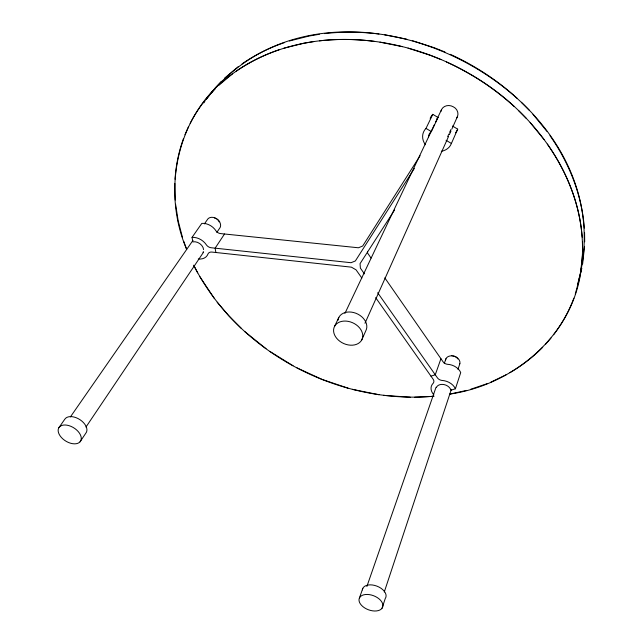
<?xml version="1.0" encoding="UTF-8"?>
<svg xmlns="http://www.w3.org/2000/svg" width="643" height="643" viewBox="0 0 643 643"><rect width="100%" height="100%" fill="white"/><g stroke="black" fill="none" stroke-linecap="round" stroke-linejoin="round"><path stroke-width="0.96" d="M466.641 390.397L449.706 394.111C513.709 384.892 573.46 335.14 581.2 268.79C591.89 187.177 536.262 110.66 467.365 72.579C396.715 32.198 300.747 24.241 232.493 73.832C177.564 112.083 160.798 189.187 186.671 249.396L183.745 241.334M174.856 183.408L175.226 200.069M577.655 284.037C632.439 90.623 331.619 -59.429 207.85 97.101M582.437 255.464L580.525 273.146M584.543 246.317L582.63 263.927M175.041 179.252C175.917 165.42 178.706 151.716 183.44 138.687M579.729 277.454L575.268 294.148M581.835 268.219L578.491 281.2M436.404 387.375A7.716 5.626 18.9 0 1 443.975 384.562A7.716 5.626 18.9 0 1 450.92 390.188L455.405 388.798L460.718 372.562A12.659 9.348 18.7 0 0 449.891 364.605L447.134 364.251A5.104 3.81 18.9 0 1 443.067 361.784L384.795 277.864M382.055 608.23A12.49 7.483 20.9 0 0 369.299 594.614A12.49 7.483 20.9 0 0 361.527 605.344A12.49 7.483 20.9 0 0 382.055 608.23L385.229 598.585A12.386 7.491 20.8 0 0 376.878 586.119A12.386 7.491 20.8 0 0 362.363 589.896M384.273 592.018L451.362 389.353M457.977 369.371L459.866 363.665M366.872 586.512L436.05 387.223M444.289 363.496L445.937 358.746M359.469 597.886L362.813 588.321M440.929 358.706L435.271 374.773L430.971 376.155M573.853 298.183C568.959 311.3 562.103 323.654 553.591 334.77M184.943 134.781L188.303 127.089M441.323 151.266A15.07 13.117 23.9 0 0 451.402 143.461L457.695 129.139L452.447 126.02M361.744 339.946A15.199 11.309 24.7 0 0 345.998 321.09A15.199 11.309 24.7 0 0 336.747 338.379A15.199 11.309 24.7 0 0 361.744 339.946L365.819 330.751A15.054 11.285 24.7 0 0 355.772 313.205A15.054 11.285 24.7 0 0 337.977 320.286M364.975 323.244L448.557 136.453M449.377 134.62L451.016 130.955M451.836 129.122L457.567 116.311M447.649 136.718L448.854 134.049M449.65 132.265L450.847 129.589M344.929 313.382L434.29 124.871M435.584 122.154L441.596 109.463M428.479 137.626A9.042 7.869 23.9 0 1 431.357 131.582L438.044 117.468L432.787 114.35A14.781 12.997 23.7 0 0 430.175 118.368M334.489 326.507L338.829 317.449M425.425 144.755L424.155 142.754A15.07 13.117 23.9 0 1 425.996 128.407L432.787 114.35M190.175 123.311C196.782 110.532 205.366 98.813 215.461 88.565M420.08 155.743L362.692 246.02L358.424 247.78L220.565 233.586A5.184 3.914 34.3 0 1 216.273 231.231L214.609 229.021A12.876 9.613 34.6 0 0 201.806 223.394L192.04 237.388L192.868 241.889A7.853 5.787 34.3 0 1 203.582 249.605M203.855 102.888L204.868 101.297M414.413 168.337L355.362 260.954L351.038 262.714L211.129 247.74A5.273 3.93 34 0 1 206.757 245.345L205.053 243.118A13.093 9.645 34.3 0 0 192.04 237.388M394.617 209.931L360.048 263.67L360.393 268.131L364.428 273.87M224.52 233.996L215.132 248.166L215.871 252.498M80.053 441.805A12.747 7.74 32 0 0 69.018 425.658A12.747 7.74 32 0 0 60.056 435.793A12.747 7.74 32 0 0 80.053 441.805L85.712 433.342A12.643 7.756 32.1 0 0 80.11 419.775A12.643 7.756 32.1 0 0 64.742 419.292L58.899 427.667M85.961 427.056L203.397 252.402M216.82 232.444L219.617 228.281A7.531 5.683 34.8 0 0 220.34 223.611L219.665 221.811A7.531 5.683 34.8 0 0 213.163 217.406A7.531 5.683 34.8 0 0 207.271 219.777L204.41 223.901M70.384 416.945L192.956 240.402M206.347 99.191L207.335 97.792M206.548 98.982L215.429 87.657L221.417 81.243M545.553 344.286L551.003 338.017M542.692 347.292C532.943 357.203 521.819 365.714 509.811 372.707M224.576 78.149L238.344 66.567M218.644 85.455L232.493 73.832M242.057 63.89C255.15 54.8 269.562 47.703 284.632 42.534M236.23 71.148C249.42 62.017 263.943 54.912 279.118 49.744M506.145 374.773L490.914 382.111M486.984 383.718L470.789 389.24M289.374 40.999L309.098 36.032L319.362 34.288M283.901 48.209L303.801 43.25L314.154 41.514M451.82 355.732L449.875 356.005A7.411 5.53 18.6 0 0 445.535 360.201M194.057 265.961C238.199 352.163 338.097 404.953 434.097 396.201M324.578 33.605C342.639 31.539 360.916 31.772 378.944 34.007M319.418 40.839C337.663 38.797 356.126 39.07 374.33 41.361M432.345 396.377L414.679 397.221M410.234 397.213L383.437 395.332M378.968 394.73L352.34 389.32M384.506 34.786L406.762 39.215M379.957 42.149L402.446 46.666M412.3 40.654L434.218 47.711L444.972 51.995M408.04 48.129L430.207 55.274L441.082 59.614M347.943 388.139L322.014 379.386L297.082 367.917M450.277 54.317C474.711 65.425 497.433 80.287 517.245 98.411M446.451 61.969C471.158 73.206 494.154 88.22 514.207 106.521M293.047 365.754L269.747 351.351M425.996 128.407L431.357 131.582M446.049 140.287L451.402 143.461M266.025 348.715L244.822 331.627M241.487 328.573L228.804 315.809L217.205 302.218M518.362 110.411L526.328 118.433M521.344 102.277L529.213 110.218M530.137 122.548L544.155 139.644M532.975 114.301L546.823 131.252M214.489 298.706L199.852 276.699M361.832 278.033L356.069 269.851L351.408 267.158L211.869 252.072A5.224 3.866 33.4 0 0 208.195 253.583L207.231 255.504A13.093 9.645 34.3 0 1 198.269 258.992M375.665 297.653L433.149 379.249A5.144 3.77 19.7 0 1 433.398 382.971L432.072 384.643A12.868 9.38 18.9 0 0 433.808 394.778M377.674 292.734L437.449 377.875A5.192 3.826 19.1 0 0 441.588 380.375L444.385 380.744A12.868 9.38 18.9 0 1 455.405 388.798M371.051 258.06L367.611 253.109L367.491 251.341M547.346 144.056C566.604 171.44 579.713 203.622 582.196 237.179M549.966 135.625C569.015 162.856 581.915 194.821 584.326 228.128M193.664 265.189L197.698 272.897M182.427 237.275L178.175 220.854L175.595 204.241M582.462 241.792L582.582 250.939M584.583 232.726L584.688 241.824M203.381 251.534A7.853 5.787 34.3 0 1 203.027 252.361M436.967 118.449A8.865 7.796 23.7 0 1 438.044 117.468M457.695 129.139A14.781 12.997 23.7 0 1 455.453 132.828M214.601 218.049A5.072 3.834 34.8 0 1 216.884 219.046M217.856 219.866A5.072 3.834 34.8 0 1 219.159 221.883M456.578 118.143A8.632 7.652 23.5 0 0 455.429 108.241L453.411 106.867A8.632 7.652 23.6 0 0 440.921 111.432M451.788 355.852A7.411 5.53 18.6 0 1 459.833 363.785M452.841 355.941A4.991 3.729 18.5 0 1 457.792 358.907"/></g></svg>
